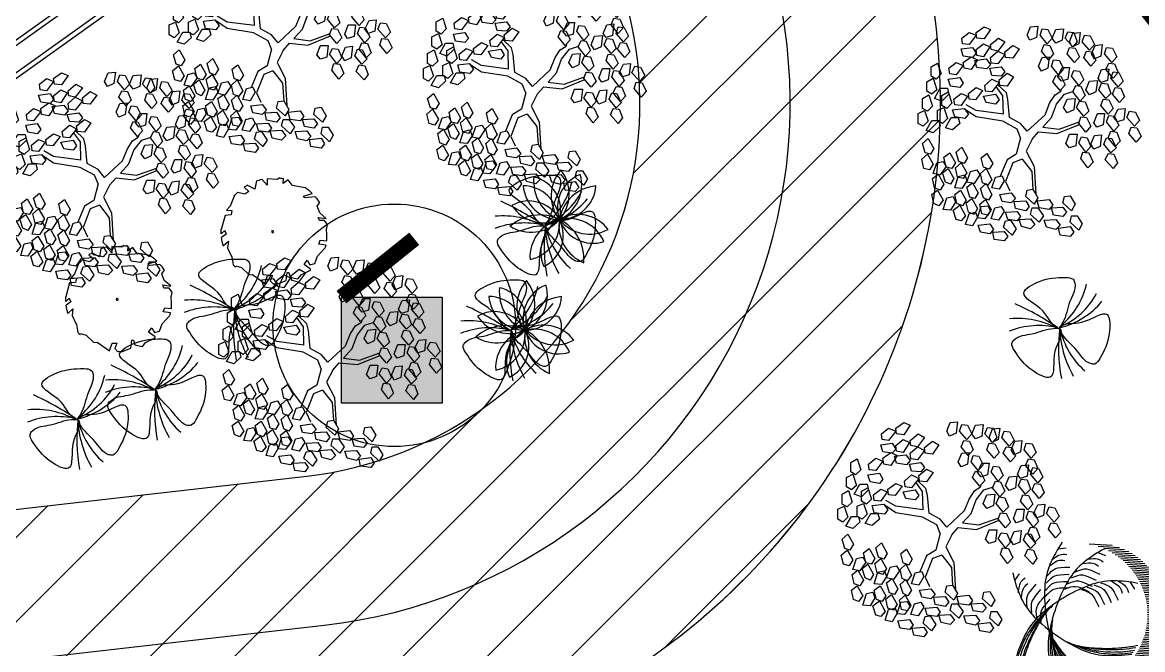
# Model space of a CAD drawing. Extents: x -809667 to 586099, y 3084146 to 3634412.
# Drawn here: x 381345.25 to 381360.16, y 3087158.57 to 3087166.92 of the extents above; entities that cross this region are included whole.
import ezdxf

# ---------------------------------------------------------------- set-up
doc = ezdxf.new("R2010")
doc.units = 0
doc.header["$LTSCALE"] = 0.5
doc.linetypes.add('CONTINOUS', pattern=[0])
doc.layers.get('0').update_dxf_attribs({"linetype": 'CONTINUOUS'})
for name, color, linetype in [('J-WALL-墙体', 2, 'CONTINUOUS'), ('JZD', 7, 'CONTINUOUS'), ('TREE', 3, 'CONTINUOUS'), ('乔木', 84, 'CONTINUOUS'), ('文字', 7, 'CONTINUOUS'), ('树', 3, 'CONTINUOUS'), ('树木', 94, 'CONTINUOUS')]:
    doc.layers.add(name, color=color, linetype=linetype)

# ---------------------------------------------------------------- blocks, each defined once
blk = doc.blocks.new('幌伞枫')
at = {"layer": '乔木', "color": 0}
for p, q in [((-531, 995), (-450, 1054)), ((-450, 1054), (-384, 1025)), ((-9, 966), (27, 1054)), ((27, 1054), (101, 1061)), ((101, 1061), (86, 944)), ((-677, 937), (-604, 995)), ((-670, 878), (-677, 937)), ((-604, 995), (-531, 966)), ((-531, 966), (-604, 870)), ((-523, 937), (-531, 995)), ((-450, 929), (-523, 937)), ((-384, 1025), (-450, 929)), ((-384, 870), (-303, 937)), ((-303, 937), (-237, 900)), ((20, 915), (-9, 966)), ((86, 944), (20, 915)), ((123, 966), (145, 1032)), ((196, 878), (123, 966)), ((145, 1032), (203, 1025)), ((247, 937), (196, 878)), ((203, 1025), (247, 937)), ((247, 937), (284, 1025)), ((284, 885), (247, 937)), ((284, 1025), (365, 1032)), ((365, 1032), (350, 915)), ((380, 937), (409, 1003)), ((460, 848), (380, 937)), ((409, 1003), (468, 995)), ((424, 900), (460, 988)), ((460, 988), (534, 995)), ((468, 995), (504, 900)), ((534, 995), (519, 878)), ((556, 900), (578, 966)), ((578, 966), (636, 959)), ((636, 959), (681, 870)), ((-685, 826), (-567, 841)), ((-663, 753), (-685, 826)), ((-604, 870), (-670, 878)), ((-567, 841), (-531, 782)), ((-531, 819), (-457, 878)), ((-523, 760), (-531, 819)), ((-457, 878), (-391, 848)), ((-391, 848), (-457, 746)), ((-377, 819), (-384, 870)), ((-384, 738), (-310, 804)), ((-310, 804), (-377, 819)), ((-237, 900), (-310, 804)), ((-310, 804), (-237, 768)), ((-237, 797), (-156, 863)), ((-156, 863), (-90, 826)), ((-90, 826), (-156, 731)), ((137, 804), (167, 870)), ((211, 716), (137, 804)), ((167, 870), (225, 863)), ((225, 863), (262, 775)), ((350, 915), (284, 885)), ((402, 775), (424, 841)), ((453, 848), (424, 900)), ((424, 841), (482, 834)), ((519, 878), (453, 848)), ((504, 900), (460, 848)), ((482, 834), (526, 746)), ((629, 812), (556, 900)), ((570, 738), (600, 804)), ((600, 804), (658, 797)), ((681, 870), (629, 812)), ((651, 775), (688, 863)), ((688, 863), (761, 870)), ((761, 870), (747, 753)), ((783, 775), (805, 841)), ((805, 841), (864, 834)), ((864, 834), (908, 746)), ((-567, 738), (-663, 753)), ((-663, 687), (-582, 746)), ((-582, 746), (-516, 716)), ((-516, 716), (-582, 614)), ((-531, 782), (-567, 738)), ((-545, 709), (-428, 724)), ((-523, 636), (-545, 709)), ((-457, 746), (-523, 760)), ((-428, 724), (-384, 665)), ((-377, 680), (-384, 738)), ((-237, 768), (-310, 672)), ((-230, 738), (-237, 797)), ((-156, 731), (-230, 738)), ((108, 650), (145, 738)), ((145, 738), (218, 746)), ((218, 746), (203, 628)), ((262, 775), (211, 716)), ((240, 650), (262, 716)), ((262, 716), (321, 709)), ((321, 709), (365, 621)), ((475, 687), (402, 775)), ((526, 746), (475, 687)), ((644, 650), (570, 738)), ((695, 709), (644, 650)), ((681, 724), (651, 775)), ((658, 797), (695, 709)), ((747, 753), (681, 724)), ((857, 687), (783, 775)), ((908, 746), (857, 687)), ((-993, 643), (-927, 680)), ((-993, 548), (-993, 643)), ((-927, 680), (-890, 570)), ((-810, 628), (-736, 687)), ((-802, 570), (-810, 628)), ((-736, 687), (-663, 658)), ((-663, 658), (-736, 562)), ((-655, 628), (-663, 687)), ((-582, 614), (-655, 628)), ((-421, 621), (-523, 636)), ((-384, 665), (-421, 621)), ((-391, 628), (-274, 643)), ((-369, 555), (-391, 628)), ((-310, 672), (-377, 680)), ((-296, 511), (-215, 577)), ((-274, 643), (-237, 592)), ((-237, 592), (-274, 548)), ((-215, 577), (-149, 540)), ((137, 599), (108, 650)), ((203, 628), (137, 599)), ((313, 562), (240, 650)), ((306, 540), (350, 636)), ((365, 621), (313, 562)), ((350, 636), (424, 636)), ((424, 636), (409, 518)), ((446, 548), (468, 606)), ((468, 606), (526, 599)), ((526, 599), (570, 511)), ((717, 525), (754, 614)), ((754, 614), (827, 621)), ((798, 614), (827, 680)), ((871, 525), (798, 614)), ((827, 621), (813, 503)), ((827, 680), (886, 672)), ((849, 525), (871, 592)), ((871, 592), (930, 584)), ((923, 584), (871, 525)), ((886, 672), (923, 584)), ((930, 584), (974, 496)), ((-1037, 489), (-971, 525)), ((-1037, 393), (-1037, 489)), ((-942, 518), (-993, 548)), ((-971, 525), (-934, 408)), ((-890, 570), (-942, 518)), ((-817, 518), (-699, 533)), ((-795, 445), (-817, 518)), ((-736, 562), (-802, 570)), ((-699, 533), (-663, 474)), ((-663, 474), (-699, 430)), ((-443, 452), (-369, 518)), ((-274, 548), (-369, 555)), ((-369, 518), (-296, 481)), ((-296, 481), (-369, 386)), ((-222, 377), (-311, 462)), ((-288, 452), (-296, 511)), ((-149, 540), (-215, 445)), ((255, 489), (284, 555)), ((328, 401), (255, 489)), ((284, 555), (336, 548)), ((343, 496), (306, 540)), ((380, 459), (328, 401)), ((336, 548), (380, 459)), ((409, 518), (343, 496)), ((519, 452), (446, 548)), ((570, 511), (519, 452)), ((592, 408), (629, 496)), ((629, 496), (710, 503)), ((710, 503), (695, 386)), ((747, 481), (717, 525)), ((725, 408), (754, 474)), ((813, 503), (747, 481)), ((754, 474), (813, 467)), ((813, 467), (849, 371)), ((923, 437), (849, 525)), ((974, 496), (923, 437)), ((-1081, 320), (-1015, 357)), ((-986, 364), (-1037, 393)), ((-1015, 357), (-978, 239)), ((-934, 408), (-986, 364)), ((-956, 320), (-898, 423)), ((-898, 423), (-824, 423)), ((-883, 349), (-817, 386)), ((-810, 364), (-883, 291)), ((-883, 247), (-883, 349)), ((-824, 423), (-810, 364)), ((-817, 386), (-780, 269)), ((-699, 430), (-795, 445)), ((-758, 313), (-685, 371)), ((-685, 371), (-619, 342)), ((-611, 371), (-531, 430)), ((-604, 313), (-611, 371)), ((-465, 401), (-538, 305)), ((-531, 430), (-465, 401)), ((-457, 342), (-332, 364)), ((-435, 393), (-443, 452)), ((-369, 386), (-435, 393)), ((-332, 364), (-296, 305)), ((-257, 346), (-327, 441)), ((-215, 445), (-288, 452)), ((-252, 158), (-257, 346)), ((-206, 307), (-222, 377)), ((225, 276), (277, 357)), ((277, 357), (336, 393)), ((291, 261), (372, 364)), ((336, 393), (344, 419)), ((372, 364), (468, 393)), ((460, 386), (490, 452)), ((534, 291), (460, 386)), ((490, 452), (541, 445)), ((585, 349), (534, 291)), ((541, 445), (585, 349)), ((629, 357), (592, 408)), ((695, 386), (629, 357)), ((798, 320), (725, 408)), ((849, 371), (798, 320)), ((864, 364), (893, 430)), ((937, 276), (864, 364)), ((893, 430), (952, 423)), ((952, 423), (989, 335)), ((-1081, 217), (-1081, 320)), ((-978, 239), (-1030, 188)), ((-883, 291), (-956, 320)), ((-832, 217), (-883, 247)), ((-780, 269), (-832, 217)), ((-751, 254), (-758, 313)), ((-685, 247), (-751, 254)), ((-619, 342), (-685, 247)), ((-531, 195), (-633, 254)), ((-538, 305), (-604, 313)), ((-428, 276), (-457, 342)), ((-332, 261), (-428, 276)), ((-296, 305), (-332, 261)), ((-188, 124), (-206, 307)), ((174, 151), (225, 276)), ((240, 122), (291, 261)), ((365, 225), (402, 313)), ((402, 313), (482, 320)), ((482, 320), (468, 203)), ((497, 225), (526, 291)), ((526, 291), (585, 283)), ((585, 283), (622, 188)), ((747, 247), (769, 313)), ((820, 158), (747, 247)), ((769, 313), (827, 305)), ((827, 305), (871, 217)), ((989, 335), (937, 276)), ((-1125, 166), (-1059, 195)), ((-1125, 63), (-1125, 166)), ((-1030, 188), (-1081, 217)), ((-1059, 195), (-1022, 85)), ((-927, 195), (-861, 225)), ((-927, 92), (-927, 195)), ((-861, 225), (-824, 114)), ((-846, 19), (-788, 122)), ((-788, 122), (-714, 122)), ((-773, 203), (-655, 217)), ((-751, 129), (-773, 203)), ((-648, 114), (-751, 129)), ((-714, 122), (-699, 63)), ((-655, 217), (-611, 158)), ((-611, 158), (-648, 114)), ((-531, 129), (-641, 203)), ((-252, 158), (-531, 195)), ((-259, 85), (-531, 129)), ((-76, 63), (-188, 124)), ((-9, -18), (174, 151)), ((152, 26), (240, 122)), ((402, 173), (365, 225)), ((468, 203), (402, 173)), ((570, 136), (497, 225)), ((519, 63), (541, 129)), ((541, 129), (600, 122)), ((622, 188), (570, 136)), ((600, 122), (644, 34)), ((673, 70), (710, 166)), ((710, 166), (783, 166)), ((783, 166), (769, 48)), ((805, 78), (827, 144)), ((871, 217), (820, 158)), ((827, 144), (886, 136)), ((879, 122), (923, 210)), ((915, 78), (879, 122)), ((886, 136), (930, 41)), ((923, 210), (996, 217)), ((996, 217), (981, 100)), ((1011, 122), (1040, 188)), ((1092, 34), (1011, 122)), ((1040, 188), (1099, 180)), ((1099, 180), (1143, 92)), ((-1074, 34), (-1125, 63)), ((-1022, 85), (-1074, 34)), ((-1044, -10), (-986, 92)), ((-986, 92), (-912, 92)), ((-898, 34), (-971, -32)), ((-876, 63), (-927, 92)), ((-912, 92), (-898, 34)), ((-824, 114), (-876, 63)), ((-773, -3), (-846, 19)), ((-699, 63), (-773, -3)), ((-112, 4), (-259, 85)), ((-76, -84), (-112, 4)), ((-9, -18), (-76, 63)), ((152, 26), (318, 4)), ((295, -42), (527, 53)), ((318, 4), (524, 78)), ((592, -25), (519, 63)), ((644, 34), (592, -25)), ((703, 26), (673, 70)), ((769, 48), (703, 26)), ((879, -18), (805, 78)), ((930, 41), (879, -18)), ((981, 100), (915, 78)), ((1033, -40), (1055, 26)), ((1055, 26), (1114, 19)), ((1143, 92), (1092, 34)), ((1114, 19), (1158, -69)), ((-1081, -142), (-1022, -91)), ((-971, -32), (-1044, -10)), ((-1022, -91), (-964, -194)), ((-76, -84), (-120, -253)), ((42, -98), (-20, -221)), ((-9, -18), (-9, -18)), ((-9, -18), (-9, -18)), ((-9, -18), (-9, -18)), ((-9, -18), (-9, -18)), ((-9, -18), (-9, -18)), ((-9, -18), (-9, -18)), ((-9, -18), (-9, -18)), ((-9, -18), (-9, -18)), ((-9, -18), (-9, -18)), ((-9, -18), (-9, -18)), ((-9, -18), (-9, -18)), ((-9, -18), (-9, -18)), ((-9, -18), (-9, -18)), ((-9, -18), (-9, -18)), ((-9, -18), (-9, -18)), ((-9, -18), (-9, -18)), ((-9, -18), (-9, -18)), ((-9, -18), (-9, -18)), ((-9, -18), (-9, -18)), ((-9, -18), (-9, -18)), ((-9, -18), (-9, -18)), ((-9, -18), (-9, -18)), ((-9, -18), (-9, -18)), ((-9, -18), (-9, -18)), ((-9, -18), (-9, -18)), ((-9, -18), (-9, -18)), ((-9, -18), (-9, -18)), ((-9, -18), (-9, -18)), ((-9, -18), (-9, -18)), ((-9, -18), (-9, -18)), ((-9, -18), (-9, -18)), ((-9, -18), (-9, -18)), ((-9, -18), (-9, -18)), ((-9, -18), (-9, -18)), ((-9, -18), (-9, -18)), ((-9, -18), (-9, -18)), ((-9, -18), (-9, -18)), ((-9, -18), (-9, -18)), ((-9, -18), (-9, -18)), ((-9, -18), (-9, -18)), ((42, -98), (109, -22)), ((109, -22), (295, -42)), ((387, -142), (424, -47)), ((424, -47), (504, -47)), ((504, -47), (490, -165)), ((519, -135), (548, -76)), ((548, -76), (607, -84)), ((607, -84), (644, -172)), ((644, -150), (681, -62)), ((681, -62), (754, -54)), ((754, -54), (739, -172)), ((776, -150), (805, -84)), ((805, -84), (857, -91)), ((820, -84), (849, -18)), ((893, -172), (820, -84)), ((849, -18), (908, -25)), ((857, -91), (901, -187)), ((908, -25), (945, -120)), ((1106, -128), (1033, -40)), ((1158, -69), (1106, -128)), ((-1052, -238), (-1081, -142)), ((-964, -194), (-1000, -253)), ((-736, -231), (-677, -179)), ((-677, -179), (-619, -289)), ((-20, -221), (62, -380)), ((424, -187), (387, -142)), ((490, -165), (424, -187)), ((592, -231), (519, -135)), ((644, -172), (592, -231)), ((673, -201), (644, -150)), ((739, -172), (673, -201)), ((849, -238), (776, -150)), ((901, -187), (849, -238)), ((945, -120), (893, -172)), ((-1089, -304), (-1030, -253)), ((-1067, -399), (-1089, -304)), ((-1000, -253), (-1052, -238)), ((-1030, -253), (-971, -355)), ((-971, -451), (-934, -341)), ((-934, -341), (-868, -326)), ((-868, -326), (-839, -377)), ((-861, -282), (-802, -238)), ((-839, -385), (-861, -282)), ((-802, -238), (-744, -341)), ((-744, -341), (-780, -399)), ((-744, -392), (-685, -341)), ((-707, -326), (-736, -231)), ((-655, -348), (-707, -326)), ((-685, -341), (-626, -443)), ((-619, -289), (-655, -348)), ((-479, -289), (-421, -245)), ((-457, -385), (-479, -289)), ((-421, -245), (-362, -348)), ((-215, -311), (-285, -477)), ((-156, -341), (-230, -532)), ((-120, -253), (-215, -311)), ((-61, -304), (-156, -341)), ((-61, -304), (38, -431)), ((541, -297), (563, -231)), ((614, -392), (541, -297)), ((563, -231), (622, -238)), ((666, -333), (614, -392)), ((622, -238), (666, -333)), ((791, -311), (820, -245)), ((871, -399), (791, -311)), ((820, -245), (879, -253)), ((915, -341), (871, -399)), ((879, -253), (915, -341)), ((-1008, -414), (-1067, -399)), ((-971, -355), (-1008, -414)), ((-978, -502), (-920, -458)), ((-898, -465), (-971, -451)), ((-920, -458), (-861, -561)), ((-839, -377), (-898, -465)), ((-876, -443), (-817, -399)), ((-846, -539), (-876, -443)), ((-780, -399), (-839, -385)), ((-817, -399), (-758, -502)), ((-722, -487), (-744, -392)), ((-626, -443), (-663, -502)), ((-626, -539), (-589, -429)), ((-589, -429), (-523, -414)), ((-523, -414), (-494, -465)), ((-487, -451), (-428, -399)), ((-465, -546), (-487, -451)), ((-399, -407), (-457, -385)), ((-428, -399), (-369, -510)), ((-362, -348), (-399, -407)), ((38, -431), (49, -612)), ((62, -380), (79, -664)), ((-956, -598), (-978, -502)), ((-861, -561), (-898, -620)), ((-795, -561), (-846, -539)), ((-758, -502), (-795, -561)), ((-751, -598), (-714, -480)), ((-663, -502), (-722, -487)), ((-714, -480), (-648, -465)), ((-626, -524), (-677, -605)), ((-648, -465), (-626, -524)), ((-553, -554), (-626, -539)), ((-626, -590), (-567, -546)), ((-567, -546), (-509, -649)), ((-494, -465), (-553, -554)), ((-487, -605), (-428, -554)), ((-413, -568), (-465, -546)), ((-428, -554), (-369, -664)), ((-369, -510), (-413, -568)), ((-369, -598), (-332, -487)), ((-332, -487), (-266, -473)), ((-244, -524), (-296, -612)), ((-266, -473), (-244, -524)), ((-230, -532), (-186, -627)), ((-986, -664), (-927, -620)), ((-964, -759), (-986, -664)), ((-898, -620), (-956, -598)), ((-927, -620), (-868, -722)), ((-832, -700), (-766, -686)), ((-766, -686), (-744, -744)), ((-677, -605), (-751, -598)), ((-751, -664), (-692, -620)), ((-729, -759), (-751, -664)), ((-692, -620), (-633, -722)), ((-597, -693), (-626, -590)), ((-509, -649), (-545, -708)), ((-457, -700), (-487, -605)), ((-369, -664), (-406, -722)), ((-296, -612), (-369, -598)), ((-288, -664), (-171, -649)), ((-266, -737), (-288, -664)), ((-171, -649), (-127, -708)), ((-24, -686), (-9, -620)), ((64, -766), (-24, -686)), ((-9, -620), (49, -612)), ((49, -612), (101, -700)), ((358, -752), (372, -686)), ((372, -686), (431, -678)), ((431, -678), (482, -766)), ((-912, -781), (-964, -759)), ((-868, -722), (-912, -781)), ((-868, -818), (-832, -700)), ((-744, -744), (-795, -825)), ((-766, -825), (-699, -774)), ((-670, -781), (-729, -759)), ((-699, -774), (-641, -884)), ((-633, -722), (-670, -781)), ((-633, -752), (-575, -708)), ((-611, -847), (-633, -752)), ((-545, -708), (-597, -693)), ((-575, -708), (-516, -810)), ((-516, -906), (-479, -788)), ((-494, -766), (-435, -715)), ((-472, -862), (-494, -766)), ((-479, -788), (-413, -781)), ((-406, -722), (-457, -700)), ((-435, -715), (-377, -818)), ((-413, -781), (-384, -832)), ((-340, -803), (-274, -788)), ((-274, -788), (-244, -840)), ((-171, -752), (-266, -737)), ((-127, -708), (-171, -752)), ((-142, -737), (-24, -730)), ((-127, -810), (-142, -737)), ((-24, -730), (13, -788)), ((13, -788), (-24, -832)), ((101, -700), (64, -766)), ((93, -730), (218, -715)), ((115, -803), (93, -730)), ((218, -715), (255, -774)), ((255, -774), (218, -818)), ((240, -803), (358, -796)), ((446, -832), (358, -752)), ((358, -796), (394, -847)), ((482, -766), (446, -832)), ((-795, -825), (-868, -818)), ((-736, -921), (-766, -825)), ((-641, -884), (-685, -935)), ((-641, -972), (-604, -862)), ((-553, -869), (-611, -847)), ((-604, -862), (-538, -847)), ((-516, -899), (-567, -987)), ((-516, -810), (-553, -869)), ((-538, -847), (-516, -899)), ((-443, -913), (-516, -906)), ((-413, -877), (-472, -862)), ((-384, -832), (-443, -913)), ((-377, -818), (-413, -877)), ((-377, -913), (-340, -803)), ((-303, -928), (-377, -913)), ((-244, -840), (-303, -928)), ((-230, -847), (-112, -840)), ((-208, -921), (-230, -847)), ((-24, -832), (-127, -810)), ((-112, -840), (-76, -891)), ((-76, -891), (-112, -935)), ((-90, -921), (27, -913)), ((27, -869), (42, -803)), ((115, -950), (27, -869)), ((27, -913), (71, -972)), ((42, -803), (101, -803)), ((101, -803), (159, -884)), ((218, -818), (115, -803)), ((159, -884), (115, -950)), ((262, -877), (240, -803)), ((358, -891), (262, -877)), ((394, -847), (358, -891)), ((431, -950), (446, -884)), ((446, -884), (504, -884)), ((504, -884), (556, -965)), ((-685, -935), (-736, -921)), ((-567, -987), (-641, -972)), ((-509, -979), (-391, -965)), ((-487, -1053), (-509, -979)), ((-391, -965), (-354, -1023)), ((-354, -1023), (-391, -1067)), ((-252, -1001), (-230, -935)), ((-164, -1082), (-252, -1001)), ((-230, -935), (-178, -928)), ((-112, -935), (-208, -921)), ((-178, -928), (-120, -1016)), ((-120, -1016), (-164, -1082)), ((-68, -994), (-90, -921)), ((27, -1016), (-68, -994)), ((71, -972), (27, -1016)), ((167, -928), (284, -921)), ((189, -1001), (167, -928)), ((284, -1023), (189, -1001)), ((284, -921), (328, -979)), ((328, -979), (284, -1023)), ((313, -1009), (431, -994)), ((328, -1082), (313, -1009)), ((519, -1031), (431, -950)), ((431, -994), (468, -1053)), ((556, -965), (519, -1031)), ((-391, -1067), (-487, -1053)), ((-362, -1053), (-244, -1045)), ((-347, -1126), (-362, -1053)), ((-244, -1141), (-347, -1126)), ((-244, -1045), (-208, -1097)), ((-208, -1097), (-244, -1141)), ((431, -1097), (328, -1082)), ((468, -1053), (431, -1097))]:
    blk.add_line(p, q, dxfattribs=at)
blk = doc.blocks.new('*E54')
at = {"layer": 'TREE', "color": 0}
blk.add_ellipse((-2.37, 3.565), major_axis=(2.696, 1.394), ratio=1, start_param=0.518575, end_param=0.519414, dxfattribs=at)
blk = doc.blocks.new('A$C4C586FE1')
at = {"layer": 'TREE', "color": 0}
for p, q in [((1100, 2801), (873, 2660)), ((1294, 2743), (1193, 2819)), ((1261, 2599), (1294, 2743)), ((1418, 2836), (1389, 2617)), ((1787, 2660), (1418, 2836)), ((1875, 2686), (1787, 2660)), ((2108, 2532), (1875, 2686)), ((514, 2441), (288, 2276)), ((570, 2555), (514, 2441)), ((785, 2557), (585, 2566)), ((842, 2436), (785, 2557)), ((885, 2449), (842, 2436)), ((873, 2660), (885, 2449)), ((1389, 2617), (1261, 2599)), ((2261, 2516), (2108, 2532)), ((2273, 2551), (2261, 2516)), ((2411, 2297), (2336, 2500)), ((330, 2136), (208, 2079)), ((288, 2276), (288, 2250)), ((288, 2250), (484, 2157)), ((422, 2031), (330, 2136)), ((484, 2157), (422, 2031)), ((2434, 2275), (2411, 2297)), ((2565, 2086), (2434, 2275)), ((171, 1878), (16, 1628)), ((208, 2079), (171, 1878)), ((2577, 1905), (2565, 2086)), ((2688, 2051), (2577, 1905)), ((2666, 1735), (2772, 1843)), ((6, 1547), (198, 1550)), ((198, 1550), (173, 1443)), ((2724, 1646), (2666, 1735)), ((2799, 1744), (2724, 1646)), ((2788, 1244), (2821, 1629)), ((173, 1443), (0, 1425)), ((0, 1425), (27, 1279)), ((27, 1279), (67, 1102)), ((2632, 1202), (2788, 1244)), ((2635, 1086), (2632, 1202)), ((67, 988), (67, 1102)), ((67, 988), (157, 906)), ((157, 906), (291, 931)), ((291, 931), (335, 852)), ((2775, 1105), (2635, 1086)), ((2643, 702), (2702, 978)), ((2702, 978), (2775, 1105)), ((335, 852), (122, 842)), ((123, 841), (320, 727)), ((320, 727), (414, 564)), ((2275, 501), (2371, 599)), ((2371, 599), (2563, 580)), ((414, 564), (369, 464)), ((513, 326), (783, 402)), ((827, 368), (610, 253)), ((783, 402), (827, 368)), ((2130, 415), (2352, 350)), ((2132, 192), (2130, 415)), ((2419, 413), (2275, 501)), ((1176, 133), (821, 132)), ((1176, 133), (1302, 10)), ((1302, 10), (1413, 132)), ((1413, 132), (1432, 0)), ((1540, 5), (1587, 59)), ((1587, 59), (1859, 85)), ((1826, 254), (2000, 124)), ((1859, 85), (1826, 254))]:
    blk.add_line(p, q, dxfattribs=at)
at = {"layer": 'TREE', "color": 0, "extrusion": (0, 0, -1)}
for major_axis, start_param, end_param in [((1003, 1003), -1.011805, -0.945114), ((1003, 1003), -1.426629, -1.413216), ((1003, 1003), -0.139248, -0.081961), ((839, 1144), 0.475418, 0.633835), ((1003, 1003), 4.017991, 4.075425), ((1003, 1003), 0.553886, 0.636541), ((1003, 1003), 1.314933, 1.417635), ((839, 1143), 3.200433, 3.340883), ((1003, 1003), 1.573401, 1.638153), ((839, 1144), 2.942836, 3.115157), ((1003, 1003), 2.270337, 2.346427), ((1003, 1003), 1.829101, 1.934165)]:
    blk.add_ellipse((1418, 1418), major_axis=major_axis, ratio=1, start_param=start_param, end_param=end_param, dxfattribs=at)
at = {"layer": 'TREE', "color": 0, "linetype": 'Continuous'}
for start_param, end_param in [(0.01341, 3.155003), (3.155003, 6.296595)]:
    blk.add_ellipse((1466, 1447), major_axis=(19.2, 19.2), ratio=1, start_param=start_param, end_param=end_param, dxfattribs=at)
at = {"layer": 'TREE', "color": 8, "linetype": 'CONTINOUS', "extrusion": (0, 0, -1), "xscale": 467.4085850556439, "yscale": 467.4085850556439, "zscale": -467.4085850556439, "rotation": 278.9250190116231}
blk.add_blockref('*E54', (-2893, 66), dxfattribs=at)
blk = doc.blocks.new('A$C46A015EA')
at = {"layer": '树', "color": 0, "linetype": 'Continuous'}
for centre, radius, start, end in [((1.328, 4.096), 1.969, 227.56436, 31.33046), ((0.798, 3.475), 1.995, 251.81629, 53.749), ((2.09, 4.411), 1.899, 199.3601, 10.49099), ((3.771, 4.188), 2.005, 153.43956, 313.58607), ((4.101, 3.626), 1.85, 126.16905, 303.0486), ((4.644, 2.796), 2.077, 109.31842, 262.8778), ((0.796, 2.582), 1.783, 359.79096, 92.47149), ((2.814, 4.682), 2.119, 188.63986, 263.62259), ((0.762, 1.899), 1.939, 297.02452, 103.84892), ((1.257, 1.36), 1.796, 310.77885, 134.4149), ((3.957, 1.204), 1.944, 51.98023, 218.25708), ((2.13, 0.326), 2.294, 10.26666, 147.15184), ((3.546, 0.815), 2.009, 38.87776, 198.68157)]:
    blk.add_arc(centre, radius, start, end, dxfattribs=at)
blk = doc.blocks.new('白玉兰')
at = {"color": 0}
for centre, radius, start, end in [((-713, 1844), 1941, 291.8214, 332.6346), ((-1261, 1665), 2054, 309.3934, 347.1655), ((-4729, -6984), 8429, 56.1879, 65.279), ((-478, 2077), 2115, 283.2993, 320.8528), ((-559, -2135), 2214, 76.7033, 111.4018), ((-1148, -2037), 2310, 61.625, 95.1491), ((4371, -556), 4392, 172.1708, 190.6677), ((2827, 107), 2821, 182.2544, 209.8868), ((2146, 475), 2185, 193.3063, 228.4107)]:
    blk.add_arc(centre, radius, start, end, dxfattribs=at)
for points in [[(-33, 16), (-233, 73), (-342, 562), (-1254, 922), (-425, 1375), (-33, 1392), (376, 1386), (477, 1091), (236, 716), (185, 277), (29, 67), (-7, 18)], [(8, 31), (155, 177), (635, 34), (1395, 653), (1385, -291), (1209, -641), (1004, -995), (697, -939), (487, -546), (129, -287), (22, -49), (-3, 7)], [(36, -22), (99, -220), (-250, -580), (-51, -1540), (-885, -1095), (-1114, -777), (-1334, -432), (-1142, -186), (-697, -181), (-301, 17), (-41, 2), (21, -1)]]:
    blk.add_open_spline(points, degree=3, knots=[0, 0, 0, 0, 621.989778, 1340.944545, 1869.007736, 2592.427455, 2798.699245, 2915.827596, 3435.261502, 4029.77129, 4212.300518, 4212.300518, 4212.300518, 4212.300518], dxfattribs=at)
blk = doc.blocks.new('03')
at = {"layer": '树木', "color": 0}
for p, q in [((-0.148, 1.496), (-0.291, 1.208)), ((-0.112, 1.503), (-0.254, 1.215)), ((-0.076, 1.508), (-0.218, 1.221)), ((-0.04, 1.512), (-0.182, 1.225)), ((-0.005, 1.516), (-0.147, 1.229)), ((0.029, 1.518), (-0.112, 1.231)), ((0.063, 1.519), (-0.078, 1.232)), ((0.097, 1.519), (-0.045, 1.233)), ((0.13, 1.518), (-0.011, 1.232)), ((0.163, 1.516), (0.021, 1.231)), ((0.195, 1.513), (0.054, 1.229)), ((0.227, 1.51), (0.086, 1.225)), ((0.258, 1.506), (0.117, 1.221)), ((0.289, 1.501), (0.148, 1.217)), ((0.32, 1.495), (0.179, 1.211)), ((-0.566, 1.329), (-0.714, 1.031)), ((-0.518, 1.358), (-0.665, 1.062)), ((-0.472, 1.383), (-0.618, 1.088)), ((-0.428, 1.405), (-0.573, 1.111)), ((-0.385, 1.424), (-0.53, 1.131)), ((-0.343, 1.441), (-0.488, 1.149)), ((-0.303, 1.456), (-0.447, 1.164)), ((-0.263, 1.468), (-0.407, 1.178)), ((-0.224, 1.479), (-0.367, 1.189)), ((-0.186, 1.489), (-0.329, 1.199)), ((0.35, 1.488), (0.209, 1.205)), ((0.38, 1.481), (0.239, 1.198)), ((0.409, 1.473), (0.269, 1.19)), ((0.438, 1.464), (0.298, 1.182)), ((0.467, 1.455), (0.327, 1.173)), ((0.496, 1.445), (0.356, 1.163)), ((0.524, 1.434), (0.384, 1.152)), ((0.552, 1.423), (0.412, 1.141)), ((0.579, 1.411), (0.44, 1.129)), ((0.606, 1.398), (0.467, 1.117)), ((0.633, 1.384), (0.494, 1.104)), ((0.66, 1.37), (0.521, 1.09)), ((0.686, 1.355), (0.547, 1.075)), ((0.712, 1.34), (0.573, 1.06)), ((0.737, 1.324), (0.598, 1.044)), ((0.762, 1.307), (0.624, 1.028)), ((-0.794, 1.14), (-0.951, 0.823)), ((-0.728, 1.204), (-0.881, 0.896)), ((-0.67, 1.254), (-0.82, 0.951)), ((-0.616, 1.295), (-0.765, 0.994)), ((0.787, 1.289), (0.649, 1.01)), ((0.811, 1.271), (0.673, 0.992)), ((0.835, 1.252), (0.697, 0.974)), ((0.859, 1.233), (0.721, 0.954)), ((0.883, 1.212), (0.745, 0.934)), ((0.906, 1.191), (0.768, 0.913)), ((0.928, 1.169), (0.791, 0.892)), ((0.95, 1.146), (0.813, 0.869)), ((0.972, 1.123), (0.835, 0.846)), ((-0.875, 1.043), (-1.045, 0.699)), ((-0.302, 0.9), (-0.254, 0.932)), ((-0.254, 0.932), (-0.216, 0.957)), ((-0.216, 0.957), (-0.187, 0.974)), ((-0.197, 1.084), (-0.062, 1.101)), ((-0.187, 0.974), (-0.161, 0.985)), ((-0.161, 0.985), (-0.138, 0.991)), ((-0.138, 0.991), (-0.113, 0.992)), ((-0.113, 0.992), (-0.083, 0.991)), ((-0.083, 0.991), (-0.047, 0.988)), ((0.994, 1.098), (0.857, 0.822)), ((1.015, 1.073), (0.878, 0.797)), ((1.035, 1.047), (0.899, 0.771)), ((1.055, 1.02), (0.919, 0.744)), ((1.075, 0.992), (0.939, 0.717)), ((1.094, 0.963), (0.958, 0.688)), ((1.112, 0.933), (0.977, 0.658)), ((-0.86, 0.779), (-0.766, 0.877)), ((-0.755, 0.744), (-0.737, 0.761)), ((-0.737, 0.761), (-0.713, 0.779)), ((-0.713, 0.779), (-0.683, 0.8)), ((-0.337, 0.801), (-0.289, 0.833)), ((-0.289, 0.833), (-0.251, 0.857)), ((-0.271, 0.733), (-0.237, 0.751)), ((-0.251, 0.857), (-0.221, 0.874)), ((-0.237, 0.751), (-0.198, 0.763)), ((-0.221, 0.874), (-0.196, 0.885)), ((-0.198, 0.763), (-0.148, 0.77)), ((-0.196, 0.885), (-0.172, 0.891)), ((-0.172, 0.891), (-0.147, 0.893)), ((-0.148, 0.77), (-0.082, 0.775)), ((-0.147, 0.893), (-0.118, 0.892)), ((-0.118, 0.892), (-0.081, 0.889)), ((-0.082, 0.775), (0.003, 0.779)), ((1.13, 0.902), (0.995, 0.628)), ((1.148, 0.869), (1.012, 0.596)), ((1.165, 0.835), (1.029, 0.562)), ((1.181, 0.8), (1.046, 0.528)), ((1.196, 0.764), (1.061, 0.492)), ((-0.825, 0.57), (-0.808, 0.625)), ((-0.808, 0.625), (-0.795, 0.668)), ((-0.795, 0.668), (-0.782, 0.7)), ((-0.782, 0.7), (-0.769, 0.724)), ((-0.772, 0.526), (-0.759, 0.569)), ((-0.769, 0.724), (-0.755, 0.744)), ((-0.759, 0.569), (-0.746, 0.601)), ((-0.746, 0.601), (-0.733, 0.625)), ((-0.733, 0.625), (-0.719, 0.645)), ((-0.719, 0.645), (-0.701, 0.662)), ((-0.701, 0.662), (-0.677, 0.68)), ((-0.677, 0.68), (-0.647, 0.701)), ((-0.658, 0.529), (-0.623, 0.567)), ((-0.623, 0.567), (-0.576, 0.612)), ((-0.576, 0.612), (-0.512, 0.669)), ((-0.509, 0.513), (-0.445, 0.57)), ((-0.378, 0.625), (-0.337, 0.672)), ((-0.347, 0.553), (-0.313, 0.589)), ((-0.337, 0.672), (-0.302, 0.707)), ((-0.313, 0.589), (-0.281, 0.615)), ((-0.302, 0.707), (-0.271, 0.733)), ((-0.281, 0.615), (-0.248, 0.632)), ((-0.248, 0.632), (-0.208, 0.644)), ((-0.208, 0.644), (-0.158, 0.651)), ((-0.158, 0.651), (-0.092, 0.656)), ((-0.092, 0.656), (-0.007, 0.66)), ((1.211, 0.725), (1.076, 0.454)), ((1.224, 0.685), (1.09, 0.415)), ((1.237, 0.643), (1.103, 0.373)), ((1.248, 0.599), (1.115, 0.33)), ((-0.789, 0.471), (-0.772, 0.526)), ((-0.708, 0.371), (-0.704, 0.42)), ((-0.704, 0.42), (-0.696, 0.46)), ((-0.696, 0.46), (-0.681, 0.495)), ((-0.681, 0.495), (-0.658, 0.529)), ((-0.629, 0.362), (-0.615, 0.396)), ((-0.615, 0.396), (-0.591, 0.43)), ((-0.591, 0.43), (-0.557, 0.468)), ((-0.557, 0.468), (-0.509, 0.513)), ((-0.49, 0.369), (-0.442, 0.414)), ((-0.442, 0.414), (-0.379, 0.471)), ((-0.399, 0.387), (-0.358, 0.435)), ((-0.388, 0.506), (-0.347, 0.553)), ((-0.378, 0.334), (-0.314, 0.391)), ((-0.358, 0.435), (-0.323, 0.47)), ((-0.324, 0.368), (-0.292, 0.394)), ((-0.323, 0.47), (-0.292, 0.496)), ((-0.292, 0.496), (-0.259, 0.514)), ((-0.292, 0.394), (-0.259, 0.411)), ((-0.259, 0.514), (-0.219, 0.525)), ((-0.259, 0.411), (-0.219, 0.423)), ((-0.219, 0.525), (-0.169, 0.533)), ((-0.219, 0.423), (-0.169, 0.43)), ((-0.169, 0.533), (-0.103, 0.538)), ((-0.169, 0.43), (-0.104, 0.435)), ((-0.104, 0.435), (-0.018, 0.439)), ((-0.103, 0.538), (-0.018, 0.542)), ((1.259, 0.552), (1.126, 0.284)), ((1.267, 0.502), (1.135, 0.235)), ((1.274, 0.449), (1.143, 0.183)), ((1.279, 0.391), (1.149, 0.127)), ((-1.175, 0.191), (-1.137, 0.321)), ((-1.07, 0.184), (-1.066, 0.208)), ((-1.066, 0.208), (-1.058, 0.232)), ((-1.058, 0.232), (-1.045, 0.259)), ((-1.045, 0.259), (-1.028, 0.291)), ((-0.98, 0.161), (-0.967, 0.188)), ((-0.967, 0.188), (-0.95, 0.22)), ((-0.846, 0.174), (-0.816, 0.254)), ((-0.741, 0.118), (-0.711, 0.197)), ((-0.711, 0.308), (-0.708, 0.371)), ((-0.644, 0.21), (-0.642, 0.272)), ((-0.642, 0.272), (-0.637, 0.322)), ((-0.637, 0.322), (-0.629, 0.362)), ((-0.575, 0.174), (-0.571, 0.223)), ((-0.571, 0.223), (-0.563, 0.263)), ((-0.563, 0.263), (-0.548, 0.298)), ((-0.548, 0.298), (-0.525, 0.332)), ((-0.525, 0.332), (-0.49, 0.369)), ((-0.498, 0.183), (-0.484, 0.218)), ((-0.484, 0.218), (-0.46, 0.252)), ((-0.46, 0.252), (-0.426, 0.289)), ((-0.426, 0.289), (-0.378, 0.334)), ((-0.4, 0.285), (-0.358, 0.332)), ((-0.358, 0.332), (-0.324, 0.368)), ((1.282, 0.328), (1.152, 0.066)), ((1.28, 0.257), (1.152, -0.001)), ((-1.07, 0.157), (-1.07, 0.184)), ((-1.066, 0.123), (-1.07, 0.157)), ((-1.059, 0.078), (-1.066, 0.123)), ((-1.048, 0.021), (-1.059, 0.078)), ((-0.992, 0.113), (-0.988, 0.137)), ((-0.992, 0.086), (-0.992, 0.113)), ((-0.988, 0.052), (-0.992, 0.086)), ((-0.988, 0.137), (-0.98, 0.161)), ((-0.981, 0.007), (-0.988, 0.052)), ((-0.97, -0.05), (-0.981, 0.007)), ((-0.886, 0.022), (-0.881, 0.063)), ((-0.882, -0.016), (-0.886, 0.022)), ((-0.881, 0.063), (-0.867, 0.112)), ((-0.867, 0.112), (-0.846, 0.174)), ((-0.781, -0.035), (-0.776, 0.006)), ((-0.776, 0.006), (-0.763, 0.055)), ((-0.763, 0.055), (-0.741, 0.118)), ((-0.658, -0.001), (-0.636, 0.061)), ((-0.636, 0.061), (-0.606, 0.141)), ((-0.577, 0.111), (-0.575, 0.174)), ((-0.564, -0.042), (-0.542, 0.02)), ((-0.542, 0.02), (-0.512, 0.1)), ((-0.513, 0.031), (-0.511, 0.094)), ((-0.511, 0.094), (-0.507, 0.143)), ((-0.507, 0.143), (-0.498, 0.183)), ((1.256, 0.074), (1.135, -0.17)), ((1.273, 0.175), (1.147, -0.078)), ((-0.871, -0.055), (-0.882, -0.016)), ((-0.852, -0.1), (-0.871, -0.055)), ((-0.825, -0.157), (-0.852, -0.1)), ((-0.778, -0.072), (-0.781, -0.035)), ((-0.766, -0.112), (-0.778, -0.072)), ((-0.747, -0.157), (-0.766, -0.112)), ((-0.72, -0.214), (-0.747, -0.157)), ((-0.676, -0.091), (-0.671, -0.05)), ((-0.673, -0.129), (-0.676, -0.091)), ((-0.662, -0.168), (-0.673, -0.129)), ((-0.671, -0.05), (-0.658, -0.001)), ((-0.642, -0.214), (-0.662, -0.168)), ((-0.582, -0.132), (-0.577, -0.091)), ((-0.579, -0.17), (-0.582, -0.132)), ((-0.568, -0.209), (-0.579, -0.17)), ((-0.577, -0.091), (-0.564, -0.042)), ((1.213, -0.081), (1.117, -0.275)), ((-0.733, -0.449), (-0.77, -0.372)), ((-0.62, -0.411), (-0.658, -0.334)), ((-0.615, -0.27), (-0.642, -0.214)), ((-0.549, -0.255), (-0.568, -0.209)), ((-0.522, -0.311), (-0.549, -0.255)), ((-0.507, -0.373), (-0.545, -0.296)), ((-0.476, -0.431), (-0.507, -0.373)), ((-0.413, -0.332), (-0.451, -0.255)), ((-0.382, -0.39), (-0.413, -0.332)), ((-0.93, -0.537), (-0.942, -0.502)), ((-0.919, -0.564), (-0.93, -0.537)), ((-0.825, -0.529), (-0.837, -0.494)), ((-0.814, -0.556), (-0.825, -0.529)), ((-0.803, -0.578), (-0.814, -0.556)), ((-0.702, -0.507), (-0.733, -0.449)), ((-0.675, -0.55), (-0.702, -0.507)), ((-0.648, -0.582), (-0.675, -0.55)), ((-0.589, -0.469), (-0.62, -0.411)), ((-0.562, -0.512), (-0.589, -0.469)), ((-0.535, -0.543), (-0.562, -0.512)), ((-0.506, -0.567), (-0.535, -0.543)), ((-0.449, -0.474), (-0.476, -0.431)), ((-0.422, -0.505), (-0.449, -0.474)), ((-0.393, -0.529), (-0.422, -0.505)), ((-0.356, -0.547), (-0.393, -0.529)), ((-0.355, -0.433), (-0.382, -0.39)), ((-0.31, -0.564), (-0.356, -0.547)), ((-0.328, -0.465), (-0.355, -0.433)), ((-0.299, -0.488), (-0.328, -0.465)), ((-0.262, -0.506), (-0.299, -0.488)), ((-0.216, -0.524), (-0.262, -0.506)), ((-0.156, -0.542), (-0.216, -0.524)), ((-0.969, -0.678), (-1.039, -0.562)), ((-0.908, -0.586), (-0.919, -0.564)), ((-0.893, -0.606), (-0.908, -0.586)), ((-0.872, -0.624), (-0.893, -0.606)), ((-0.845, -0.645), (-0.872, -0.624)), ((-0.807, -0.67), (-0.845, -0.645)), ((-0.758, -0.701), (-0.807, -0.67)), ((-0.788, -0.597), (-0.803, -0.578)), ((-0.767, -0.616), (-0.788, -0.597)), ((-0.74, -0.637), (-0.767, -0.616)), ((-0.703, -0.661), (-0.74, -0.637)), ((-0.653, -0.692), (-0.703, -0.661)), ((-0.618, -0.605), (-0.648, -0.582)), ((-0.582, -0.623), (-0.618, -0.605)), ((-0.536, -0.64), (-0.582, -0.623)), ((-0.476, -0.659), (-0.536, -0.64)), ((-0.469, -0.585), (-0.506, -0.567)), ((-0.423, -0.602), (-0.469, -0.585)), ((-0.363, -0.621), (-0.423, -0.602)), ((-0.25, -0.583), (-0.31, -0.564))]:
    blk.add_line(p, q, dxfattribs=at)
for centre, radius, start, end in [((1.529, 0.053), 2.01, 145.484, 157.144), ((1.13, 1.067), 2.01, 184.5918, 196.2518), ((0.723, 0.392), 1.136, 157.144, 178.0247), ((-1.695, 1.287), 2.564, 344.0494, 348.9103), ((-1.525, 1.295), 2.429, 341.9996, 346.9383), ((-1.695, 1.287), 2.564, 339.1884, 344.0494), ((-1.037, 1.127), 2.015, 333.2953, 346.1281), ((-0.949, 1.103), 1.865, 340.6014, 347.749), ((-0.615, 0.978), 1.543, 341.8041, 348.6651), ((0.29, 0.822), 1.136, 196.2518, 217.1325), ((2.203, 0.341), 2.616, 178.0247, 188.7387), ((-1.695, 1.287), 2.564, 331.6293, 339.1884), ((-0.949, 1.103), 1.865, 330.5829, 340.6014), ((-1.525, 1.295), 2.429, 336.1061, 341.9996), ((-0.615, 0.978), 1.543, 333.0784, 341.8041), ((0.455, 1.367), 2.01, 212.167, 223.827), ((-0.949, 1.103), 1.865, 321.6616, 330.5829), ((-0.255, 0.733), 1.141, 313.3698, 333.2953), ((-1.525, 1.295), 2.429, 328.3844, 336.1061), ((-0.615, 0.978), 1.543, 321.697, 333.0784), ((1.471, 1.716), 2.616, 217.1325, 227.8465), ((-1.525, 1.295), 2.429, 320.6626, 328.3844), ((-1.695, 1.287), 2.564, 324.0702, 331.6293), ((-0.615, 0.978), 1.543, 310.3156, 321.697), ((-0.176, 0.762), 1.136, 223.827, 244.7077), ((2.109, 0.327), 2.521, 188.7387, 199.6532), ((-1.203, 1.737), 2.521, 302.4554, 313.3698), ((-0.949, 1.103), 1.865, 312.7403, 321.6616), ((-0.11, 1.943), 2.429, 294.9659, 299.9046), ((-0.232, 2.062), 2.564, 297.0157, 301.8766), ((0.457, 2.1), 2.616, 244.7077, 255.4217), ((1.426, 0.349), 1.865, 199.0237, 207.9449), ((1.834, 0.799), 2.429, 206.9459, 214.6677), ((1.894, 0.958), 2.564, 210.3535, 217.9126), ((1.177, 0.094), 1.543, 196.5989, 207.9803), ((1.407, 1.646), 2.521, 227.8465, 238.7609), ((0.863, 1.233), 1.865, 238.1314, 247.0527), ((-0.11, 1.943), 2.429, 281.3506, 289.0724), ((-0.232, 2.062), 2.564, 284.5956, 292.1547), ((0.142, 1.391), 1.865, 283.5492, 293.5677), ((0.1, 1.47), 2.015, 286.2616, 299.0944), ((-0.11, 1.943), 2.429, 289.0724, 294.9659), ((0.278, 1.061), 1.543, 286.0447, 294.7704), ((-0.232, 2.062), 2.564, 292.1547, 297.0157), ((0.142, 1.391), 1.865, 293.5677, 300.7153), ((0.278, 1.061), 1.543, 294.7704, 301.6313), ((-1.254, 1.817), 2.616, 291.7414, 302.4554), ((0.808, -0.138), 1.141, 199.6532, 219.5786), ((1.426, 0.349), 1.865, 207.9449, 216.8662), ((0.433, 2.009), 2.521, 255.4217, 266.3361), ((0.896, 1.839), 2.429, 246.0537, 253.7754), ((0.842, 2.001), 2.564, 249.4612, 257.0204), ((0.831, 0.877), 1.543, 235.7067, 247.0881), ((0.142, 1.391), 1.865, 265.7066, 274.6279), ((-0.11, 1.943), 2.429, 273.6289, 281.3506), ((-0.232, 2.062), 2.564, 277.0364, 284.5956), ((0.278, 1.061), 1.543, 263.2819, 274.6633), ((0.691, 0.465), 1.141, 238.7609, 258.6864), ((0.863, 1.233), 1.865, 247.0527, 255.974), ((0.896, 1.839), 2.429, 253.7754, 261.4972), ((0.831, 0.877), 1.543, 247.0881, 258.4695), ((0.842, 2.001), 2.564, 257.0204, 264.5795), ((0.345, 0.631), 1.141, 266.3361, 286.2616), ((0.142, 1.391), 1.865, 274.6279, 283.5492), ((0.278, 1.061), 1.543, 274.6633, 286.0447), ((0.842, 2.001), 2.564, 264.5795, 269.4404), ((0.842, 2.001), 2.564, 269.4404, 274.3014), ((-0.719, 1.316), 2.01, 259.2007, 270.8607), ((-0.706, 0.442), 1.136, 270.8607, 291.7414), ((1.177, 0.094), 1.543, 207.9803, 219.3617), ((1.834, 0.799), 2.429, 214.6677, 222.3894), ((1.894, 0.958), 2.564, 217.9126, 225.4718), ((0.863, 1.233), 1.865, 255.974, 265.9925), ((0.863, 1.323), 2.015, 258.6864, 271.5192), ((0.831, 0.877), 1.543, 258.4695, 267.1952), ((0.896, 1.839), 2.429, 261.4972, 267.3907), ((0.863, 1.233), 1.865, 265.9925, 273.1401), ((0.831, 0.877), 1.543, 267.1952, 274.0561), ((0.896, 1.839), 2.429, 267.3907, 272.3294), ((1.483, 0.42), 2.015, 219.5786, 232.4114), ((1.426, 0.349), 1.865, 216.8662, 226.8847), ((1.177, 0.094), 1.543, 219.3617, 228.0874), ((1.834, 0.799), 2.429, 222.3894, 228.2829), ((1.894, 0.958), 2.564, 225.4718, 230.3327), ((1.177, 0.094), 1.543, 228.0874, 234.9484), ((1.426, 0.349), 1.865, 226.8847, 234.0323), ((1.834, 0.799), 2.429, 228.2829, 233.2216), ((1.894, 0.958), 2.564, 230.3327, 235.1936)]:
    blk.add_arc(centre, radius, start, end, dxfattribs=at)
blk = doc.blocks.new('A$C753C54BC')
at = {"layer": 'JZD'}
h = blk.add_hatch(color=0, dxfattribs=at)
h.dxf.hatch_style = 1
h.paths.add_polyline_path([(1.403, 3.061), (3.463, 3.061), (3.463, 0.891), (1.403, 0.891)])
at = {"layer": 'JZD', "color": 0, "const_width": 0.324}
blk.add_lwpolyline([(1.403, 3.061), (2.894, 4.258)], dxfattribs=at)
at = {"layer": 'JZD', "color": 0}
blk.add_lwpolyline([(1.403, 3.061), (3.463, 3.061), (3.463, 0.891), (1.403, 0.891)], close=True, dxfattribs=at)
blk.add_circle((2.485, 2.485), 2.485, dxfattribs=at)
blk = doc.blocks.new('SDFSFSFS')
at = {"layer": 'J-WALL-墙体', "color": 0}
for points in [[(1746, 3236), (2487, 5824), (2410, 5846), (1647, 3182)], [(2371, 5710), (-1727, 3437)], [(4236, 2464), (2448, 5688)], [(2348, 5629), (-1646, 3414)], [(4155, 2488), (2425, 5607)], [(2231, 5221), (-1238, 3297)], [(2208, 5139), (-1156, 3273)], [(3665, 2628), (2285, 5117)], [(3747, 2604), (2308, 5199)], [(2091, 4731), (-748, 3157)], [(2068, 4650), (-667, 3133)], [(3176, 2768), (2144, 4628)], [(3258, 2745), (2168, 4709)], [(1951, 4242), (-259, 3016)], [(2768, 2885), (2028, 4220)], [(1927, 4160), (-177, 2993)], [(2687, 2908), (2004, 4138)], [(1810, 3753), (230, 2876)], [(2279, 3025), (1887, 3731)], [(1787, 3671), (312, 2853)], [(2197, 3048), (1864, 3649)], [(801, 2713), (-1863, 3476), (-1885, 3399), (702, 2658)], [(-1749, 3360), (39, 136)], [(-1668, 3337), (62, 218)], [(-1260, 3220), (179, 625)], [(-1178, 3197), (203, 707)], [(1686, 3112), (4350, 2348), (4372, 2425), (1785, 3167)], [(-770, 3080), (319, 1115)], [(-689, 3056), (343, 1196)], [(-281, 2939), (460, 1604)], [(-199, 2916), (483, 1686)], [(677, 2072), (2257, 2948)], [(700, 2153), (2175, 2971)], [(208, 2799), (600, 2094)], [(290, 2776), (623, 2175)], [(420, 1174), (3154, 2691)], [(536, 1582), (2746, 2808)], [(560, 1664), (2665, 2831)], [(840, 2643), (77, -22), (0, 0), (741, 2588)], [(279, 685), (3643, 2551)], [(396, 1093), (3236, 2668)], [(116, 114), (4214, 2387)], [(139, 195), (4133, 2411)], [(256, 603), (3725, 2527)]]:
    blk.add_lwpolyline(points, dxfattribs=at)
blk.add_lwpolyline([(1837, 3196), (1798, 3266), (650, 2629), (689, 2559)], close=True, dxfattribs=at)
blk = doc.blocks.new('123123')
at = {"layer": '文字'}
h = blk.add_hatch(dxfattribs=at)
h.set_pattern_fill('ANSI31', color=8, scale=0.5)
h.set_pattern_definition([(45, (-219.7935, 1567.0208), (-0.56126600757, 0.56126600757), [])])
edge = h.paths.add_edge_path()
edge.add_line((382035.813, 3087205.686), (382066.6, 3087209.203))
edge.add_arc((382065.579, 3087218.145), 9, 276.5175, 398.74)
edge.add_line((382072.599, 3087223.777), (382070.724, 3087226.114))
edge.add_arc((382063.704, 3087220.481), 9, 38.74, 125.533)
edge.add_line((382058.474, 3087227.806), (382042.474, 3087216.379))
edge.add_arc((382037.243, 3087223.703), 9, 205.3271, 305.533, ccw=False)
edge.add_line((382029.108, 3087219.853), (382035.813, 3087205.686))
edge = h.paths.add_edge_path(flags=16)
edge.add_line((382069.479, 3087221.274), (382067.604, 3087223.61))
edge.add_arc((382063.704, 3087220.481), 5, 38.74, 125.533)
edge.add_line((382060.798, 3087224.55), (382047.111, 3087214.776))
edge.add_arc((382048.274, 3087213.148), 2, 125.533, 276.5175)
edge.add_line((382048.501, 3087211.161), (382066.146, 3087213.177))
edge.add_arc((382065.579, 3087218.145), 5, 276.5175, 398.74)
at = {"layer": '文字', "color": 8}
blk.add_line((382031.761, 3087207.236), (382066.373, 3087211.19), dxfattribs=at)
at = {"layer": '文字', "color": 8, "flags": 128}
for points in [[(382035.813, 3087205.686), (382066.6, 3087209.203, 0.590353), (382072.599, 3087223.777), (382070.724, 3087226.114, 0.397913), (382058.474, 3087227.806), (382042.474, 3087216.379, -0.467402), (382029.108, 3087219.853), (382035.813, 3087205.686)], [(382069.479, 3087221.274), (382067.604, 3087223.61, 0.397913), (382060.798, 3087224.55), (382047.111, 3087214.776, 0.774175), (382048.501, 3087211.161), (382066.146, 3087213.177, 0.590353), (382069.479, 3087221.274)], [(382069.479, 3087221.274), (382067.604, 3087223.61, 0.397913), (382060.798, 3087224.55), (382047.111, 3087214.776, 0.774175), (382048.501, 3087211.161), (382066.146, 3087213.177, 0.590353), (382069.479, 3087221.274)]]:
    blk.add_lwpolyline(points, format="xyb", dxfattribs=at)
at = {"layer": '文字', "color": 8, "const_width": 0.3}
for points in [[(382033.348, 3087203.788), (382082.6, 3087209.415, 0.589508), (382083.535, 3087211.679), (382073.446, 3087224.319), (382075.087, 3087225.629), (382087.248, 3087210.394), (382086.137, 3087207.705), (382033.586, 3087201.701)], [(382040.64, 3087202.507), (382040.402, 3087204.594), (382082.6, 3087209.415, 0.590827), (382083.535, 3087211.679), (382073.446, 3087224.319), (382075.087, 3087225.629), (382087.248, 3087210.394), (382086.137, 3087207.705)], [(382047.794, 3087203.324), (382047.555, 3087205.411), (382082.6, 3087209.415, 0.590827), (382083.535, 3087211.679), (382073.446, 3087224.319), (382075.087, 3087225.629), (382087.248, 3087210.394), (382086.137, 3087207.705)], [(382054.947, 3087204.142), (382054.709, 3087206.228), (382082.6, 3087209.415, 0.590827), (382083.535, 3087211.679), (382073.446, 3087224.319), (382075.087, 3087225.629), (382087.248, 3087210.394), (382086.137, 3087207.705)]]:
    blk.add_lwpolyline(points, format="xyb", close=True, dxfattribs=at)
at = {"layer": '文字', "color": 8}
for radius in [9, 7]:
    blk.add_arc((382065.579, 3087218.145), radius, 276.5175, 38.74, dxfattribs=at)
for name, p, xscale, yscale, zscale, rotation in [('SDFSFSFS', (382059.735, 3087216.61), 0.001, 0.001, 0.001, 6.517542840585115), ('A$C46A015EA', (382068.698, 3087216.13), 0.2560000000000001, 0.2560000000000001, 0.2560000000000001, 344.8935626644683), ('A$C4C586FE1', (382066.538, 3087217.013), 0.0005, 0.0005, 0.0005, 169.6965101826048), ('A$C4C586FE1', (382064.469, 3087216.112), 0.0005, 0.0005, 0.0005, 169.6965101826048), ('A$C46A015EA', (382068.241, 3087214.656), 0.2560000000000001, 0.2560000000000001, 0.2560000000000001, 344.8935626644683), ('03', (382076.368, 3087211.284), 0.8, 0.8, 0.8, 292.8030004997092)]:
    blk.add_blockref(name, p, dxfattribs=dict(at, xscale=xscale, yscale=yscale, zscale=zscale, rotation=rotation))
for name, p, xscale, yscale, zscale in [('幌伞枫', (382065.773, 3087218.972), 0.0013, 0.0013, 0.0013), ('幌伞枫', (382069.158, 3087218.392), 0.0013, 0.0013, 0.0013), ('幌伞枫', (382075.745, 3087217.793), 0.0013, 0.0013, 0.0013), ('幌伞枫', (382063.464, 3087217.179), 0.0013, 0.0013, 0.0013), ('白玉兰', (382069.313, 3087216.51), 0.0004880798049271107, 0.0004880798049271107, 0.04880798235096967), ('A$C753C54BC', (382065.693, 3087213.571), 0.65, 0.65, 0.65), ('白玉兰', (382065.178, 3087215.391), 0.0004880798049271107, 0.0004880798049271107, 0.04880798235096967), ('幌伞枫', (382066.434, 3087214.716), 0.0013, 0.0013, 0.0013), ('白玉兰', (382068.858, 3087215.114), 0.0004880798049271107, 0.0004880798049271107, 0.04880798235096967), ('白玉兰', (382076.162, 3087215.144), 0.0004880798049271107, 0.0004880798049271107, 0.04880798235096967), ('白玉兰', (382064.126, 3087214.326), 0.0004880798049271107, 0.0004880798049271107, 0.04880798235096967), ('白玉兰', (382063.092, 3087213.931), 0.0004880798049271107, 0.0004880798049271107, 0.04880798235096967), ('幌伞枫', (382074.675, 3087212.521), 0.0013, 0.0013, 0.0013)]:
    blk.add_blockref(name, p, dxfattribs=dict(at, xscale=xscale, yscale=yscale, zscale=zscale))

msp = doc.modelspace()

# ---------------------------------------------------------------- block references
at = {"layer": '文字'}
msp.add_blockref('123123', (-717.11, -52.3), dxfattribs=at)

doc.saveas('drawing.dxf')
